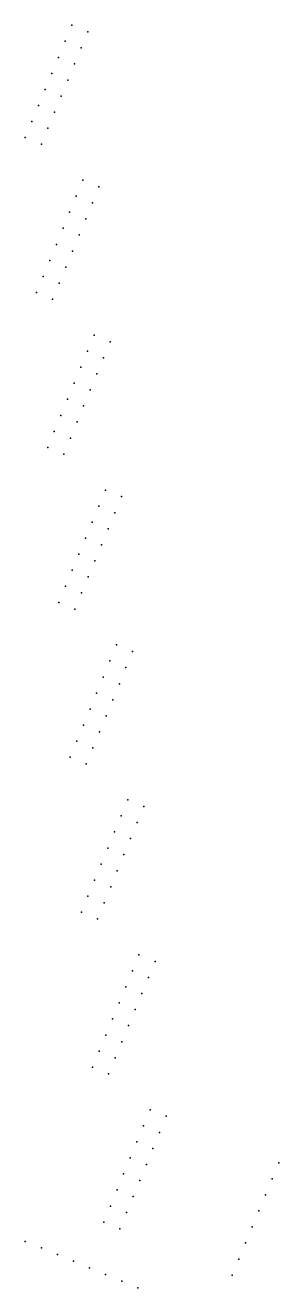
# Model space of a CAD drawing. Header units: millimetres. Extents: x 14 to 51, y 17 to 201.
import ezdxf

# ---------------------------------------------------------------- set-up
doc = ezdxf.new("R2010")
doc.units = ezdxf.units.MM
doc.layers.add('Default', color=70, linetype='Continuous')

msp = doc.modelspace()

# ---------------------------------------------------------------- linework, layer by layer
at = {"layer": 'Default'}
for p in [(21.1965, 201.2595, -2.35), (23.5444, 200.2904, -2.35), (20.2274, 198.9116, -2.35), (22.5753, 197.9425, -2.35), (19.2583, 196.5638, -2.35), (18.2892, 194.2159, -2.35), (21.6061, 195.5947, -2.35), (20.637, 193.2468, -2.35), (17.3201, 191.8681, -2.35), (19.6679, 190.899, -2.35), (16.3509, 189.5202, -2.35), (18.6988, 188.5511, -2.35), (15.3818, 187.1724, -2.35), (14.4127, 184.8245, -2.35), (17.7297, 186.2033, -2.35), (16.7606, 183.8554, -2.35), (22.835, 178.6002, -2.35), (25.1829, 177.6311, -2.35), (21.8659, 176.2524, -2.35), (20.8968, 173.9045, -2.35), (24.2138, 175.2832, -2.35), (23.2446, 172.9354, -2.35), (19.9277, 171.5567, -2.35), (22.2755, 170.5875, -2.35), (18.9586, 169.2088, -2.35), (21.3064, 168.2397, -2.35), (17.9894, 166.8609, -2.35), (17.0203, 164.5131, -2.35), (20.3373, 165.8918, -2.35), (19.3682, 163.544, -2.35), (16.0512, 162.1652, -2.35), (18.3991, 161.1961, -2.35), (24.4735, 155.9409, -2.35), (23.5044, 153.5931, -2.35), (26.8214, 154.9718, -2.35), (25.8523, 152.624, -2.35), (22.5353, 151.2452, -2.35), (24.8831, 150.2761, -2.35), (21.5662, 148.8974, -2.35), (23.914, 147.9283, -2.35), (20.5971, 146.5495, -2.35), (19.628, 144.2017, -2.35), (22.9449, 145.5804, -2.35), (21.9758, 143.2325, -2.35), (18.6588, 141.8538, -2.35), (21.0067, 140.8847, -2.35), (17.6897, 139.5059, -2.35), (20.0376, 138.5368, -2.35), (26.112, 133.2816, -2.35), (28.4599, 132.3125, -2.35), (25.1429, 130.9338, -2.35), (27.4908, 129.9647, -2.35), (24.1738, 128.5859, -2.35), (26.5216, 127.6168, -2.35), (23.2047, 126.2381, -2.35), (22.2356, 123.8902, -2.35), (25.5525, 125.269, -2.35), (24.5834, 122.9211, -2.35), (21.2665, 121.5424, -2.35), (23.6143, 120.5733, -2.35), (20.2973, 119.1945, -2.35), (22.6452, 118.2254, -2.35), (19.3282, 116.8467, -2.35), (21.6761, 115.8775, -2.35), (27.7505, 110.6224, -2.35), (30.0984, 109.6532, -2.35), (26.7814, 108.2745, -2.35), (29.1293, 107.3054, -2.35), (25.8123, 105.9266, -2.35), (24.8432, 103.5788, -2.35), (28.1602, 104.9575, -2.35), (27.191, 102.6097, -2.35), (23.8741, 101.2309, -2.35), (26.2219, 100.2618, -2.35), (22.905, 98.8831, -2.35), (25.2528, 97.914, -2.35), (21.9358, 96.5352, -2.35), (20.9667, 94.1874, -2.35), (24.2837, 95.5661, -2.35), (23.3146, 93.2183, -2.35), (29.389, 87.9631, -2.35), (31.7369, 86.9939, -2.35), (28.4199, 85.6152, -2.35), (27.4508, 83.2674, -2.35), (30.7678, 84.6461, -2.35), (29.7987, 82.2982, -2.35), (26.4817, 80.9195, -2.35), (28.8295, 79.9504, -2.35), (25.5126, 78.5716, -2.35), (27.8604, 77.6025, -2.35), (24.5435, 76.2238, -2.35), (23.5743, 73.8759, -2.35), (26.8913, 75.2547, -2.35), (25.9222, 72.9068, -2.35), (22.6052, 71.5281, -2.35), (24.9531, 70.559, -2.35), (31.0275, 65.3038, -2.35), (30.0584, 62.9559, -2.35), (33.3754, 64.3347, -2.35), (32.4063, 61.9868, -2.35), (29.0893, 60.6081, -2.35), (31.4372, 59.639, -2.35), (28.1202, 58.2602, -2.35), (30.468, 57.2911, -2.35), (27.1511, 55.9124, -2.35), (26.182, 53.5645, -2.35), (29.4989, 54.9432, -2.35), (28.5298, 52.5954, -2.35), (25.2128, 51.2167, -2.35), (27.5607, 50.2475, -2.35), (24.2437, 48.8688, -2.35), (26.5916, 47.8997, -2.35), (32.666, 42.6445, -2.35), (35.0139, 41.6754, -2.35), (31.6969, 40.2966, -2.35), (34.0448, 39.3275, -2.35), (30.7278, 37.9488, -2.35), (33.0757, 36.9797, -2.35), (29.7587, 35.6009, -2.35), (28.7896, 33.2531, -2.35), (32.1065, 34.6318, -2.35), (51.4489, 34.8916, -2.35), (31.1374, 32.284, -2.35), (50.4797, 32.5437, -2.35), (27.8205, 30.9052, -2.35), (30.1683, 29.9361, -2.35), (49.5106, 30.1959, -2.35), (26.8513, 28.5574, -2.35), (48.5415, 27.848, -2.35), (25.8822, 26.2095, -2.35), (29.1992, 27.5883, -2.35), (28.2301, 25.2404, -2.35), (47.5724, 25.5002, -2.35), (14.4127, 23.3871, -2.35), (16.7606, 22.418, -2.35), (46.6033, 23.1523, -2.35), (19.1084, 21.4489, -2.35), (21.4563, 20.4797, -2.35), (45.6342, 20.8045, -2.35), (23.8041, 19.5106, -2.35), (26.152, 18.5415, -2.35), (28.4998, 17.5724, -2.35), (44.6651, 18.4566, -2.35), (30.8477, 16.6033, -2.35)]:
    msp.add_point(p, dxfattribs=at)

doc.saveas('drawing.dxf')
